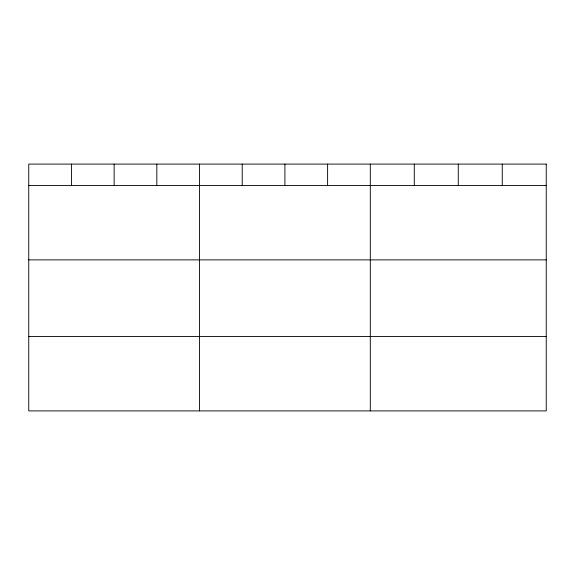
<?xml version="1.0" encoding="UTF-8"?>
<svg xmlns="http://www.w3.org/2000/svg" width="575" height="575" viewBox="0 0 575 575"><rect width="100%" height="100%" fill="white"/><g stroke="black" fill="none" stroke-linecap="round" stroke-linejoin="round"><path stroke-width="0.86" d="M28.75 185.495L546.25 185.495M28.75 259.878L546.25 259.878M28.75 336.519L546.25 336.519M502.262 164.098L502.262 185.495M458.275 164.098L458.275 185.495M414.287 164.098L414.287 185.495M370.3 164.098L370.3 410.902M327.606 164.098L327.606 185.495M284.912 164.098L284.912 185.495M242.219 164.098L242.219 185.495M199.525 164.098L199.525 410.902M156.831 164.098L156.831 185.495M114.138 164.098L114.138 185.495M71.444 164.098L71.444 185.495M546.25 164.098L28.75 164.098L28.75 410.902L546.25 410.902L546.25 164.098"/></g></svg>
